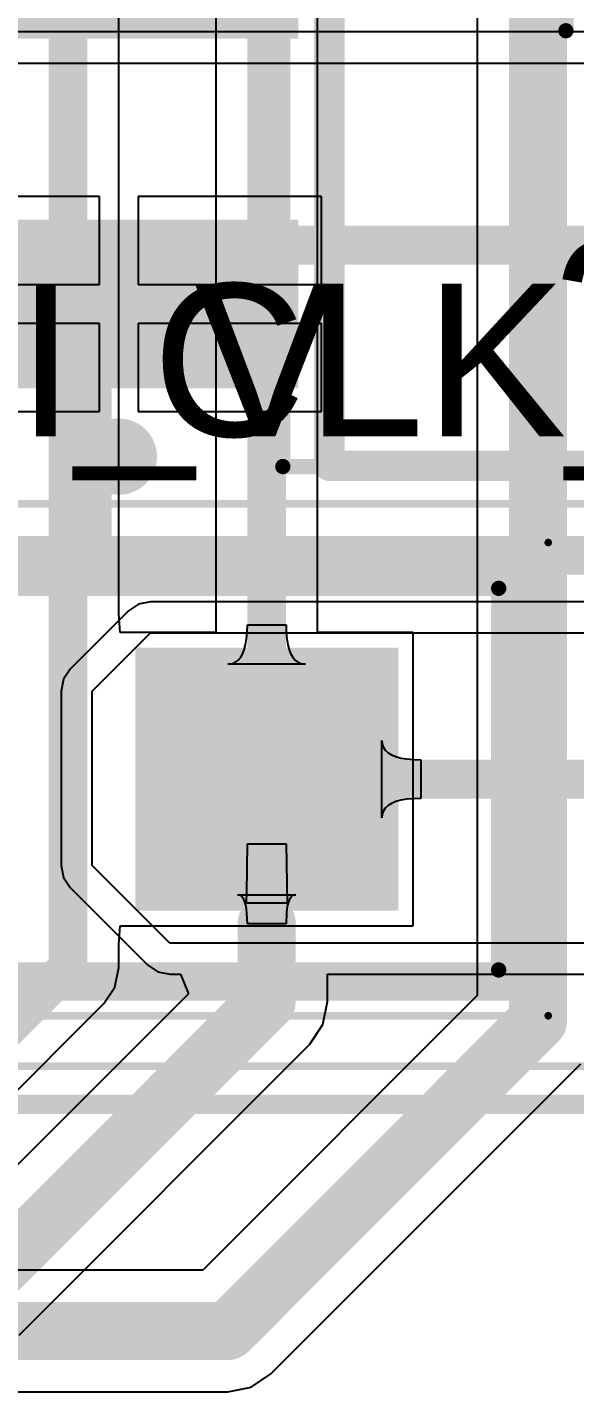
# Model space of a CAD drawing. Header units: inches. Extents: x 1.37 to 4.6, y 1.74 to 5.29.
# Drawn here: x 3.6932 to 3.8345, y 3.5193 to 3.8712 of the extents above; entities that cross this region are included whole.
import ezdxf

# ---------------------------------------------------------------- set-up
doc = ezdxf.new("R2010")
doc.units = ezdxf.units.IN
doc.header["$MEASUREMENT"] = 0
for name, color, linetype in [('BottomLayer', 5, 'Continuous'), ('BottomOverlay', 54, 'Continuous'), ('BottomPaste', 16, 'Continuous'), ('BottomSolder', 6, 'Continuous'), ('Mechanical13', 56, 'Continuous'), ('Mechanical15', 56, 'Continuous'), ('MultiLayer', 9, 'Continuous'), ('PadHoleLayer', 156, 'Continuous'), ('TopLayer', 1, 'Continuous'), ('TopOverlay', 2, 'Continuous'), ('TopSolder', 216, 'Continuous')]:
    doc.layers.add(name, color=color, linetype=linetype)
doc.styles.add('Arial', font='', dxfattribs={"height": 0.2})
doc.styles.get('Arial').set_extended_font_data('Arial')

# ---------------------------------------------------------------- blocks, each defined once
blk = doc.blocks.new('AMS1117_3_3V_SOT223_B_13')
at = {"layer": 'BottomLayer'}
for points in [[(-0.07303, 0.10787), (-0.07303, 0.07244), (-0.15768, 0.07244), (-0.15768, 0.10787)], [(0.15768, 0.06398), (0.15768, -0.06398), (0.07303, -0.06398), (0.07303, 0.06398)], [(-0.07303, 0.01772), (-0.07303, -0.01772), (-0.15768, -0.01772), (-0.15768, 0.01772)], [(-0.07303, -0.07244), (-0.07303, -0.10787), (-0.15768, -0.10787), (-0.15768, -0.07244)]]:
    blk.add_hatch(color=5, dxfattribs=at).paths.add_polyline_path(points)
at = {"layer": 'BottomPaste'}
for points in [[(-0.07303, 0.10787), (-0.07303, 0.07244), (-0.15768, 0.07244), (-0.15768, 0.10787)], [(0.15768, 0.06398), (0.15768, -0.06398), (0.07303, -0.06398), (0.07303, 0.06398)], [(-0.07303, 0.01772), (-0.07303, -0.01772), (-0.15768, -0.01772), (-0.15768, 0.01772)], [(-0.07303, -0.07244), (-0.07303, -0.10787), (-0.15768, -0.10787), (-0.15768, -0.07244)]]:
    blk.add_hatch(color=16, dxfattribs=at).paths.add_polyline_path(points)
at = {"layer": 'BottomSolder'}
for points in [[(-0.06903, 0.11187), (-0.06903, 0.06844), (-0.16168, 0.06844), (-0.16168, 0.11187)], [(0.16168, 0.06798), (0.16168, -0.06798), (0.06903, -0.06798), (0.06903, 0.06798)], [(-0.06903, 0.02172), (-0.06903, -0.02172), (-0.16168, -0.02172), (-0.16168, 0.02172)], [(-0.06903, -0.06844), (-0.06903, -0.11187), (-0.16168, -0.11187), (-0.16168, -0.06844)]]:
    blk.add_hatch(color=6, dxfattribs=at).paths.add_polyline_path(points)
at = {"layer": 'BottomOverlay', "const_width": 0.00787}
for points in [[(-0.06102, 0.13189), (0.06102, 0.13189)], [(-0.06102, -0.13189), (-0.06102, 0.13189)], [(0.06102, -0.13189), (0.06102, 0.13189)], [(-0.06102, -0.13189), (0.06102, -0.13189)]]:
    blk.add_lwpolyline(points, dxfattribs=at)
at = {"layer": 'BottomOverlay'}
for points, const_width in [([(-0.06299, 0.13189, 1), (-0.05906, 0.13189, 1)], 0.00394), ([(-0.06299, 0.13189, 1), (-0.05906, 0.13189, 1)], 0.00394), ([(0.05906, 0.13189, 1), (0.06299, 0.13189, 1)], 0.00394), ([(0.05906, 0.13189, 1), (0.06299, 0.13189, 1)], 0.00394), ([(-0.11043, -0.12953, 1), (-0.12028, -0.12953, 1)], 0.00984), ([(-0.12274, -0.12953, 1), (-0.11782, -0.12953, 1)], 0.00492), ([(-0.11289, -0.12953, 1), (-0.10797, -0.12953, 1)], 0.00492), ([(-0.06299, -0.13189, 1), (-0.05906, -0.13189, 1)], 0.00394), ([(-0.06299, -0.13189, 1), (-0.05906, -0.13189, 1)], 0.00394), ([(0.05906, -0.13189, 1), (0.06299, -0.13189, 1)], 0.00394), ([(0.05906, -0.13189, 1), (0.06299, -0.13189, 1)], 0.00394)]:
    blk.add_lwpolyline(points, format="xyb", close=True, dxfattribs=dict(at, const_width=const_width))
at = {"layer": 'Mechanical13', "const_width": 0.00394}
for points in [[(-0.07303, 0.13209), (0.07303, 0.13209)], [(-0.07303, -0.13209), (-0.07303, 0.13209)], [(0.07303, -0.13209), (0.07303, 0.13209)], [(-0.07303, -0.13209), (0.07303, -0.13209)]]:
    blk.add_lwpolyline(points, dxfattribs=at)
at = {"layer": 'Mechanical13', "const_width": 0.00197}
for points in [[(-0.07402, 0.13209, 1), (-0.07205, 0.13209, 1)], [(-0.07402, 0.13209, 1), (-0.07205, 0.13209, 1)], [(0.07205, 0.13209, 1), (0.07402, 0.13209, 1)], [(0.07205, 0.13209, 1), (0.07402, 0.13209, 1)], [(-0.07402, -0.13209, 1), (-0.07205, -0.13209, 1)], [(-0.07402, -0.13209, 1), (-0.07205, -0.13209, 1)], [(0.07205, -0.13209, 1), (0.07402, -0.13209, 1)], [(0.07205, -0.13209, 1), (0.07402, -0.13209, 1)]]:
    blk.add_lwpolyline(points, format="xyb", close=True, dxfattribs=at)
at = {"layer": 'Mechanical15'}
for points, const_width in [([(-0.16732, 0.14173), (0.16732, 0.14173)], 0.00197), ([(-0.16732, -0.14173), (-0.16732, 0.14173)], 0.00197), ([(0.16732, -0.14173), (0.16732, 0.14173)], 0.00197), ([(0, -0.01969), (0, 0.01969)], 0.00394), ([(-0.01969, 0), (0.01969, 0)], 0.00394), ([(-0.16732, -0.14173), (0.16732, -0.14173)], 0.00197)]:
    blk.add_lwpolyline(points, dxfattribs=dict(at, const_width=const_width))
for points, const_width in [([(-0.16781, 0.14173, 1), (-0.16683, 0.14173, 1)], 0.000984), ([(-0.16781, 0.14173, 1), (-0.16683, 0.14173, 1)], 0.000984), ([(0.16683, 0.14173, 1), (0.16781, 0.14173, 1)], 0.000984), ([(0.16683, 0.14173, 1), (0.16781, 0.14173, 1)], 0.000984), ([(-0.00098, 0.01969, 1), (0.00098, 0.01969, 1)], 0.00197), ([(-0.02067, 0, 1), (-0.0187, 0, 1)], 0.00197), ([(0.0187, 0, 1), (0.02067, 0, 1)], 0.00197), ([(-0.00098, -0.01969, 1), (0.00098, -0.01969, 1)], 0.00197), ([(-0.16781, -0.14173, 1), (-0.16683, -0.14173, 1)], 0.000984), ([(-0.16781, -0.14173, 1), (-0.16683, -0.14173, 1)], 0.000984), ([(0.16683, -0.14173, 1), (0.16781, -0.14173, 1)], 0.000984), ([(0.16683, -0.14173, 1), (0.16781, -0.14173, 1)], 0.000984)]:
    blk.add_lwpolyline(points, format="xyb", close=True, dxfattribs=dict(at, const_width=const_width))
blk = doc.blocks.new('JST_B8B_XH_A_135')
at = {"layer": 'Mechanical13', "const_width": 0.005}
blk.add_lwpolyline([(-0.44094, 0.11319), (0.44094, 0.11319)], dxfattribs=at)
at = {"layer": 'Mechanical15', "const_width": 0.00197}
blk.add_lwpolyline([(-0.45079, 0.12303), (0.45079, 0.12303)], dxfattribs=at)
at = {"layer": 'TopOverlay', "const_width": 0.005}
blk.add_lwpolyline([(-0.44094, 0.11319), (0.44094, 0.11319)], dxfattribs=at)
blk = doc.blocks.new('61300811821_140')
at = {"layer": 'BottomLayer'}
blk.add_hatch(color=5, dxfattribs=at).paths.add_polyline_path([(-0.37992, 0.02992), (-0.32008, 0.02992), (-0.32008, -0.02992), (-0.37992, -0.02992)])
at = {"layer": 'BottomSolder'}
blk.add_hatch(color=6, dxfattribs=at).paths.add_polyline_path([(-0.38392, 0.03392), (-0.31608, 0.03392), (-0.31608, -0.03392), (-0.38392, -0.03392)])
at = {"layer": 'MultiLayer'}
blk.add_hatch(color=9, dxfattribs=at).paths.add_polyline_path([(-0.37992, 0.02992), (-0.32008, 0.02992), (-0.32008, -0.02992), (-0.37992, -0.02992)])
at = {"layer": 'PadHoleLayer'}
h = blk.add_hatch(color=156, dxfattribs=at)
edge = h.paths.add_edge_path()
edge.add_arc((-0.35, 0), 0.02008, 0, 360)
at = {"layer": 'TopLayer'}
blk.add_hatch(color=1, dxfattribs=at).paths.add_polyline_path([(-0.37992, 0.02992), (-0.32008, 0.02992), (-0.32008, -0.02992), (-0.37992, -0.02992)])
at = {"layer": 'TopSolder'}
blk.add_hatch(color=216, dxfattribs=at).paths.add_polyline_path([(-0.38392, 0.03392), (-0.31608, 0.03392), (-0.31608, -0.03392), (-0.38392, -0.03392)])
at = {"layer": 'Mechanical13', "const_width": 0.00394}
for points in [[(0.40984, 0.04921), (-0.40984, 0.04921)], [(-0.40984, 0.04921), (-0.40984, -0.04921)], [(0.40984, -0.04921), (-0.40984, -0.04921)]]:
    blk.add_lwpolyline(points, dxfattribs=at)
at = {"layer": 'Mechanical13', "const_width": 0.00197}
for points in [[(-0.41083, 0.04921, 1), (-0.40886, 0.04921, 1)], [(-0.41083, 0.04921, 1), (-0.40886, 0.04921, 1)], [(-0.41083, -0.04921, 1), (-0.40886, -0.04921, 1)], [(-0.41083, -0.04921, 1), (-0.40886, -0.04921, 1)]]:
    blk.add_lwpolyline(points, format="xyb", close=True, dxfattribs=at)
at = {"layer": 'Mechanical15', "const_width": 0.00197}
for points in [[(0.42264, 0.06102), (-0.42264, 0.06102)], [(-0.42264, 0.06102), (-0.42264, -0.06102)], [(0.42264, -0.06102), (-0.42264, -0.06102)]]:
    blk.add_lwpolyline(points, dxfattribs=at)
at = {"layer": 'Mechanical15', "const_width": 0.000984}
for points in [[(-0.42313, 0.06102, 1), (-0.42215, 0.06102, 1)], [(-0.42313, 0.06102, 1), (-0.42215, 0.06102, 1)], [(-0.42313, -0.06102, 1), (-0.42215, -0.06102, 1)], [(-0.42313, -0.06102, 1), (-0.42215, -0.06102, 1)]]:
    blk.add_lwpolyline(points, format="xyb", close=True, dxfattribs=at)
at = {"layer": 'TopOverlay', "const_width": 0.00787}
for points in [[(0.41476, 0.05315), (-0.41476, 0.05315)], [(-0.41476, 0.05315), (-0.41476, -0.05315)], [(0.41476, -0.05315), (-0.41476, -0.05315)]]:
    blk.add_lwpolyline(points, dxfattribs=at)
at = {"layer": 'TopOverlay', "const_width": 0.00394}
for points in [[(-0.41673, 0.05315, 1), (-0.4128, 0.05315, 1)], [(-0.41673, 0.05315, 1), (-0.4128, 0.05315, 1)], [(-0.41673, -0.05315, 1), (-0.4128, -0.05315, 1)], [(-0.41673, -0.05315, 1), (-0.4128, -0.05315, 1)]]:
    blk.add_lwpolyline(points, format="xyb", close=True, dxfattribs=at)

msp = doc.modelspace()

# ---------------------------------------------------------------- linework, layer by layer
at = {"layer": 'BottomLayer'}
for p, q in [((3.85, 3.87), (3.615, 3.87)), ((3.63594, 3.86197), (3.84667, 3.86197)), ((3.71184, 3.82756), (3.66452, 3.82756)), ((3.71184, 3.80484), (3.71184, 3.82756)), ((3.76916, 3.82756), (3.72184, 3.82756)), ((3.72184, 3.82756), (3.72184, 3.80484)), ((3.76916, 3.80484), (3.76916, 3.82756)), ((3.66452, 3.80484), (3.71184, 3.80484)), ((3.72184, 3.80484), (3.76916, 3.80484)), ((3.71184, 3.79484), (3.66452, 3.79484)), ((3.71184, 3.77213), (3.71184, 3.79484)), ((3.76916, 3.79484), (3.72184, 3.79484)), ((3.72184, 3.79484), (3.72184, 3.77213)), ((3.76916, 3.77213), (3.76916, 3.79484)), ((3.66452, 3.77213), (3.71184, 3.77213)), ((3.72184, 3.77213), (3.76916, 3.77213)), ((3.725, 3.72303), (3.72193, 3.72242)), ((3.85167, 3.72303), (3.725, 3.72303)), ((3.71932, 3.72068), (3.70432, 3.70568)), ((3.72193, 3.72242), (3.71932, 3.72068)), ((3.71, 3.7), (3.725, 3.715)), ((3.725, 3.715), (3.855, 3.715)), ((3.70432, 3.70568), (3.70258, 3.70307)), ((3.70258, 3.70307), (3.70197, 3.7)), ((3.70197, 3.7), (3.70197, 3.655)), ((3.71, 3.655), (3.71, 3.7)), ((3.78468, 3.6673), (3.78468, 3.6873)), ((3.78468, 3.6873), (3.78478, 3.68635)), ((3.78478, 3.68635), (3.78509, 3.6855)), ((3.78509, 3.6855), (3.78559, 3.68475)), ((3.78559, 3.68475), (3.7863, 3.6841)), ((3.7863, 3.6841), (3.78721, 3.68355)), ((3.78721, 3.68355), (3.78832, 3.6831)), ((3.78832, 3.6831), (3.78964, 3.68275)), ((3.78964, 3.68275), (3.79116, 3.6825)), ((3.79116, 3.6825), (3.79288, 3.68235)), ((3.79288, 3.68235), (3.7948, 3.6823)), ((3.7948, 3.6823), (3.7948, 3.6723)), ((3.7863, 3.6705), (3.78559, 3.66985)), ((3.78721, 3.67105), (3.7863, 3.6705)), ((3.78832, 3.6715), (3.78721, 3.67105)), ((3.78964, 3.67185), (3.78832, 3.6715)), ((3.79116, 3.6721), (3.78964, 3.67185)), ((3.79288, 3.67225), (3.79116, 3.6721)), ((3.7948, 3.6723), (3.79288, 3.67225)), ((3.78478, 3.66825), (3.78468, 3.6673)), ((3.78509, 3.6691), (3.78478, 3.66825)), ((3.78559, 3.66985), (3.78509, 3.6691)), ((3.74989, 3.64789), (3.75, 3.66059)), ((3.75, 3.66059), (3.76, 3.66059)), ((3.76, 3.66059), (3.76031, 3.6453)), ((3.70197, 3.655), (3.70197, 3.655)), ((3.70197, 3.655), (3.70258, 3.65193)), ((3.73, 3.635), (3.71, 3.655)), ((3.70258, 3.65193), (3.70432, 3.64932)), ((3.70432, 3.64932), (3.70432, 3.64932)), ((3.70432, 3.64932), (3.72432, 3.62932)), ((3.74798, 3.64742), (3.7475, 3.6475)), ((3.7475, 3.6475), (3.7625, 3.6475)), ((3.7484, 3.6472), (3.74798, 3.64742)), ((3.74878, 3.64682), (3.7484, 3.6472)), ((3.7491, 3.6463), (3.74878, 3.64682)), ((3.74938, 3.64562), (3.7491, 3.6463)), ((3.7496, 3.6448), (3.74938, 3.64562)), ((3.74969, 3.6453), (3.74975, 3.64551)), ((3.74975, 3.64551), (3.7498, 3.64601)), ((3.7498, 3.64601), (3.74989, 3.64789)), ((3.76062, 3.64562), (3.7604, 3.6448)), ((3.7609, 3.6463), (3.76062, 3.64562)), ((3.76122, 3.64682), (3.7609, 3.6463)), ((3.7616, 3.6472), (3.76122, 3.64682)), ((3.76202, 3.64742), (3.7616, 3.6472)), ((3.7625, 3.6475), (3.76202, 3.64742)), ((3.74978, 3.64382), (3.7496, 3.6448)), ((3.76031, 3.6453), (3.74969, 3.6453)), ((3.74998, 3.64142), (3.74978, 3.64382)), ((3.7601, 3.6427), (3.76, 3.64)), ((3.76022, 3.64382), (3.7601, 3.6427)), ((3.7604, 3.6448), (3.76022, 3.64382)), ((3.75, 3.64), (3.74998, 3.64142)), ((3.76, 3.64), (3.75, 3.64)), ((3.765, 3.635), (3.73, 3.635)), ((3.86, 3.635), (3.765, 3.635)), ((3.72432, 3.62932), (3.72693, 3.62758)), ((3.72693, 3.62758), (3.73, 3.62697)), ((3.73, 3.62697), (3.73273, 3.62697)), ((3.73273, 3.62697), (3.7348, 3.62197)), ((3.77068, 3.62), (3.77068, 3.62697)), ((3.77068, 3.62697), (3.86, 3.62697)), ((3.7348, 3.62197), (3.67351, 3.56068)), ((3.76948, 3.614), (3.77068, 3.62)), ((3.76608, 3.60892), (3.76948, 3.614)), ((3.69108, 3.53392), (3.76608, 3.60892))]:
    msp.add_line(p, q, dxfattribs=at)
for points, const_width in [([(3.63672, 3.79984), (3.71684, 3.79984)], 0.01), ([(3.755, 3.64), (3.755, 3.6773)], 0.01), ([(3.755, 3.6773), (3.8523, 3.6773)], 0.01), ([(3.755, 3.62), (3.755, 3.64)], 0.015), ([(3.68, 3.545), (3.755, 3.62)], 0.015)]:
    msp.add_lwpolyline(points, dxfattribs=dict(at, const_width=const_width))
for points, const_width in [([(3.71434, 3.79984, 1), (3.71934, 3.79984, 1)], 0.005), ([(3.7525, 3.6773, 1), (3.7575, 3.6773, 1)], 0.005), ([(3.7525, 3.6773, 1), (3.7575, 3.6773, 1)], 0.005), ([(3.75125, 3.64, 1), (3.75875, 3.64, 1)], 0.0075), ([(3.7525, 3.64, 1), (3.7575, 3.64, 1)], 0.005), ([(3.75125, 3.62, 1), (3.75875, 3.62, 1)], 0.0075), ([(3.75125, 3.62, 1), (3.75875, 3.62, 1)], 0.0075)]:
    msp.add_lwpolyline(points, format="xyb", close=True, dxfattribs=dict(at, const_width=const_width))
at = {"layer": 'TopLayer'}
for p, q in [((3.71683, 3.71994), (3.71683, 4.28826)), ((3.74187, 4.01), (3.74187, 3.71509)), ((3.76813, 3.71509), (3.76813, 4.0011)), ((3.80932, 3.96691), (3.80932, 3.62149)), ((3.7172, 3.71509), (3.71683, 3.71994)), ((3.74995, 3.71518), (3.75, 3.7171)), ((3.75, 3.7171), (3.76, 3.7171)), ((3.76, 3.7171), (3.76005, 3.71518)), ((3.74187, 3.71509), (3.7172, 3.71509)), ((3.74955, 3.71194), (3.7498, 3.71346)), ((3.7498, 3.71346), (3.74995, 3.71518)), ((3.76005, 3.71518), (3.7602, 3.71346)), ((3.7602, 3.71346), (3.76045, 3.71194)), ((3.7928, 3.71509), (3.76813, 3.71509)), ((3.7928, 3.6395), (3.7928, 3.71509)), ((3.7482, 3.7086), (3.74875, 3.70951)), ((3.74875, 3.70951), (3.7492, 3.71062)), ((3.7492, 3.71062), (3.74955, 3.71194)), ((3.76045, 3.71194), (3.7608, 3.71062)), ((3.7608, 3.71062), (3.76125, 3.70951)), ((3.76125, 3.70951), (3.7618, 3.7086)), ((3.745, 3.70698), (3.74595, 3.70708)), ((3.765, 3.70698), (3.745, 3.70698)), ((3.74595, 3.70708), (3.7468, 3.70738)), ((3.7468, 3.70738), (3.74755, 3.70789)), ((3.74755, 3.70789), (3.7482, 3.7086)), ((3.7618, 3.7086), (3.76245, 3.70789)), ((3.76245, 3.70789), (3.7632, 3.70738)), ((3.7632, 3.70738), (3.76405, 3.70708)), ((3.76405, 3.70708), (3.765, 3.70698)), ((3.71683, 3.63466), (3.7172, 3.6395)), ((3.7172, 3.6395), (3.7928, 3.6395)), ((3.71683, 3.6287), (3.71683, 3.63466)), ((3.71583, 3.62368), (3.71683, 3.6287)), ((3.71298, 3.61942), (3.71583, 3.62368)), ((3.80932, 3.62149), (3.73851, 3.55068)), ((3.66928, 3.57572), (3.71298, 3.61942)), ((3.75608, 3.52392), (3.83608, 3.60392)), ((3.73851, 3.55068), (2.83216, 3.55068)), ((3.751, 3.52052), (3.75608, 3.52392)), ((2.83309, 3.51932), (3.745, 3.51932)), ((3.745, 3.51932), (3.751, 3.52052))]:
    msp.add_line(p, q, dxfattribs=at)
for points, const_width in [([(3.7037, 3.6287), (3.7037, 4.2937)], 0.01), ([(3.755, 3.6773), (3.755, 4.01)], 0.01), ([(3.825, 3.615), (3.825, 3.98)], 0.015), ([(3.66, 3.585), (3.7037, 3.6287)], 0.01), ([(3.745, 3.535), (3.825, 3.615)], 0.015), ([(2.82, 3.535), (3.745, 3.535)], 0.015)]:
    msp.add_lwpolyline(points, dxfattribs=dict(at, const_width=const_width))
for points, const_width in [([(3.7525, 3.6773, 1), (3.7575, 3.6773, 1)], 0.005), ([(3.7012, 3.6287, 1), (3.7062, 3.6287, 1)], 0.005), ([(3.7012, 3.6287, 1), (3.7062, 3.6287, 1)], 0.005), ([(3.82125, 3.615, 1), (3.82875, 3.615, 1)], 0.0075), ([(3.82125, 3.615, 1), (3.82875, 3.615, 1)], 0.0075), ([(3.74125, 3.535, 1), (3.74875, 3.535, 1)], 0.0075), ([(3.74125, 3.535, 1), (3.74875, 3.535, 1)], 0.0075)]:
    msp.add_lwpolyline(points, format="xyb", close=True, dxfattribs=dict(at, const_width=const_width))
at = {"layer": 'TopOverlay', "const_width": 0.01}
for points in [[(2.895, 3.815), (3.945, 3.815)], [(3.71, 3.735), (3.71, 3.815)], [(2.895, 3.735), (3.945, 3.735)]]:
    msp.add_lwpolyline(points, dxfattribs=at)
at = {"layer": 'TopOverlay', "const_width": 0.005}
for points in [[(3.7075, 3.815, 1), (3.7125, 3.815, 1)], [(3.7075, 3.735, 1), (3.7125, 3.735, 1)]]:
    msp.add_lwpolyline(points, format="xyb", close=True, dxfattribs=at)

# ---------------------------------------------------------------- block references
for name, p in [('AMS1117_3_3V_SOT223_B_13', (3.83219, 3.89)), ('JST_B8B_XH_A_135', (3.43508, 3.48023))]:
    msp.add_blockref(name, p)
at = {"rotation": 180}
msp.add_blockref('61300811821_140', (3.405, 3.6773), dxfattribs=at)

# ---------------------------------------------------------------- texts
at = {"layer": 'BottomOverlay', "style": 'Arial', "text_generation_flag": 2}
msp.add_text('J13', height=0.03937, rotation=180, dxfattribs=at).set_placement((3.83044, 3.816))
at = {"layer": 'TopOverlay', "style": 'Arial'}
for s, p in [('MOSI_V', (3.56509, 3.7657)), ('CLK_V', (3.72538, 3.7657))]:
    msp.add_text(s, height=0.03937, dxfattribs=at).set_placement(p)

doc.saveas('drawing.dxf')
